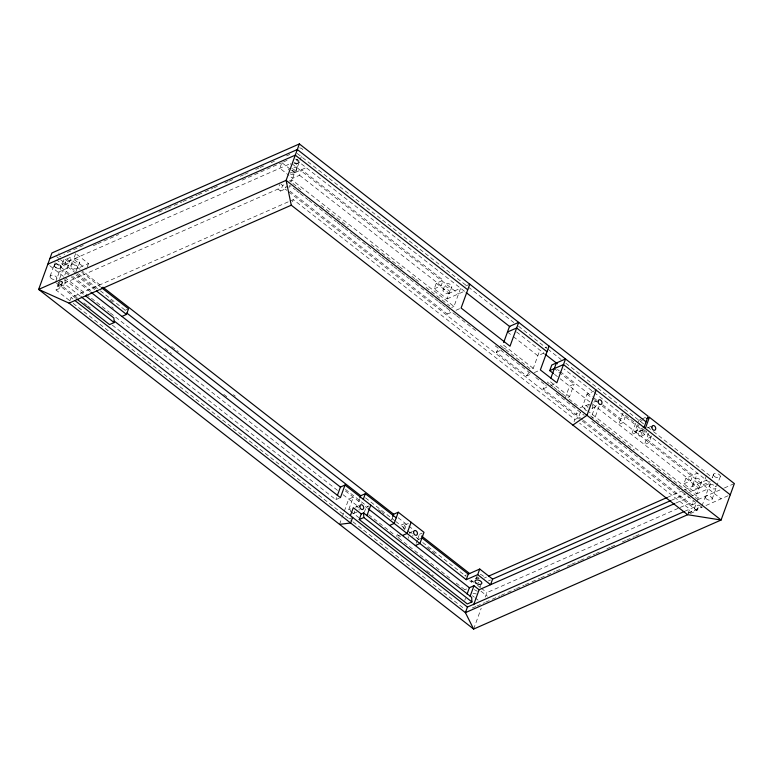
<?xml version="1.0" encoding="UTF-8"?>
<svg xmlns="http://www.w3.org/2000/svg" width="773" height="773" viewBox="0 0 773 773"><rect width="100%" height="100%" fill="white"/><g stroke="black" fill="none" stroke-linecap="round" stroke-linejoin="round"><path stroke-width="0.58" stroke-dasharray="3.87 2.9" d="M712.117 499.194L716.204 487.976L715.489 486.091L715.798 486.478M290.223 173.896A3.594 2 20 0 0 295.141 173.635L299.286 161.895L298.146 160.175L295.653 159.054M50.1 276.183L54.999 262.704M55.511 282.387L64.198 258.453M77.145 297.673L58.12 282.821L59.27 279.662M59.647 278.618L62.71 270.202L70.227 276.077M76.025 273.4L64.748 264.598L66.787 258.994L71.377 256.974L64.236 276.599M69.377 300.407L56.043 290.001L58.091 284.396L62.671 282.377L60.951 281.034M62.671 282.377L60.632 287.981L58.052 285.971L60.091 280.367M75.706 298.156L60.661 286.406L63.85 277.642M70.932 265.429L72.971 259.825M75.638 253.515L73.599 259.119L86.47 269.168M75.831 271.97L77.058 268.608L88.508 263.564L76.556 254.23M77.687 267.902A3.594 2 20 0 0 73.222 264.424A3.594 2 20 0 0 72.015 267.68A3.594 2 20 0 0 77.687 267.902L79.725 262.298A3.594 2 20 0 0 75.261 258.81A3.594 2 20 0 0 74.053 262.066A3.594 2 20 0 0 79.725 262.298M69.841 300.89L71.068 297.528L288.918 201.54M87.291 266.927L88.508 263.564M287.063 160.349L281.855 162.649L279.816 168.253L289.005 175.432M58.052 285.971L278.009 189.047L279.642 184.563M278.009 189.047L280.589 191.057L282.628 185.452L287.208 183.433M280.589 191.057L285.169 189.037L285.991 186.795M288.967 187.684L289.788 185.443L295.47 189.887M291.006 182.08L291.827 179.838L453.983 306.456L460.611 288.232L449.152 293.286L447.113 298.89L434.242 288.841L436.281 283.237L443.161 280.203L301.596 169.664L299.557 175.268L292.677 178.302L289.923 176.147M292.677 178.302L294.726 172.698L306.176 167.644M290.426 172.253A3.594 2 20 0 0 295.354 171.993L297.392 166.379A3.594 2 20 0 0 293.817 163.016M300.059 160.117L302.098 154.513M292.503 201.84L293.315 199.598L574.899 419.468L578.33 417.951L580.378 412.347L575.788 414.367L578.272 410.589M112.336 325.153L335.84 499.677L336.603 497.57M339.531 524.355L341.927 517.775M342.333 516.673L343.927 512.286M344.323 511.195L348.72 499.126L353.3 497.107L348.71 509.726L358.817 517.62M359.522 499.087L358.701 501.329L361.455 500.121M434.242 288.841L441.122 285.807L443.161 280.203M443.035 290.107L445.074 284.503M364.257 512.412L366.17 507.156L368.914 505.948M449.78 292.581A3.594 2 20 0 0 445.325 289.092A3.594 2 20 0 0 444.117 292.349A3.594 2 20 0 0 449.78 292.581L451.819 286.967A3.594 2 20 0 0 447.364 283.488A3.594 2 20 0 0 446.156 286.744A3.594 2 20 0 0 451.819 286.967M392.858 516.48L391.631 519.842L394.385 518.625M396.588 536.51L397.409 534.269M449.78 578.049L397.882 537.515L398.694 535.274M403.216 528.887L405.255 523.282L400.675 525.302L395.921 521.591M404.501 529.891L406.54 524.287M416.145 543.303L417.372 539.94M417.778 538.82L419.005 535.457M533.254 368.354L502.885 344.642L500.595 345.647L530.964 369.368L533.254 368.354L539.883 350.14M464.786 600.36L465.559 598.263M469.704 580.803L471.424 582.146L472.641 578.784M475.849 578.726L476.661 576.484M476.41 579.006L477.231 576.764M479.946 587.403L480.758 585.161M473.636 629.067L481.221 608.225M485.26 597.114L486.893 592.63L679.119 507.929M564.966 398.713L569.556 386.104L574.136 384.084L554.318 368.605M577.363 405.603L567.256 397.699L569.546 396.694L574.136 384.084M574.078 421.71L574.899 419.468M580.127 407.748L582.417 406.743L587.007 394.133L596.167 390.094M599.114 406.279L595.287 416.792L590.698 418.811L595.297 406.202L599.877 404.182M635.667 423.324L631.58 434.532L645.329 428.474M636.169 432.513L639.435 423.546M651.484 435.837L649.04 442.562L644.45 444.581L648.537 433.373L643.02 429.063M685.951 478.187L698.821 488.236L696.782 493.841L683.912 483.792L685.951 478.187L697.41 473.134L695.362 478.738M683.912 483.792L690.782 480.758L692.821 475.153L646.499 438.977L651.079 436.958M692.695 485.058L694.734 479.444M688.057 513.591L689.69 509.107L579.644 423.169M699.449 487.521A3.594 2 20 0 0 694.985 484.043A3.594 2 20 0 0 693.777 487.299A3.594 2 20 0 0 699.449 487.521L701.488 481.917A3.594 2 20 0 0 697.033 478.439A3.594 2 20 0 0 695.826 481.695A3.594 2 20 0 0 701.488 481.917M694.415 508.595L696.454 502.991L653.639 469.559M696.86 501.87L698.492 497.387L589.074 411.941M705.131 479.163L706.348 475.801M690.376 513.514L696.985 510.605L699.034 505.001L701.604 507.011L688.385 512.837M701.99 505.938L711.498 479.82M712.242 477.888L713.469 474.525M720.33 476.593L715.759 488.536M289.943 191.163L447.354 314.08L449.828 310.302M495.203 345.84L531.215 373.958L526.635 375.978L496.256 352.266L499.976 346.594M526.635 375.978L530.346 370.306M582.456 419.565L543.1 388.848L545.583 385.06M583.402 420.309L691.874 505.011L694.347 501.233M299.228 162.417L296.938 163.432L293.556 162.195A3.594 2 20 0 0 299.141 162.601A3.594 2 20 0 0 295.547 159.025M710.435 484.71L709.392 485.734C709.701 488.468 713.952 489.995 716.04 488.285M67.328 252.471L83.851 245.186M158.755 212.179L166.466 208.787M167.567 208.295L173.075 205.869M174.176 205.386L181.887 201.985M182.988 201.502L188.496 199.076M189.598 198.593L197.308 195.192M198.41 194.709L203.917 192.284M205.019 191.791L212.73 188.399M213.831 187.916L219.339 185.481M224.846 183.056L228.151 181.597M229.252 181.114L234.76 178.689M240.268 176.263L243.572 174.804M244.674 174.321L250.181 171.896M255.689 169.471L258.994 168.012M260.095 167.528L265.603 165.093M271.11 162.668L274.415 161.219M286.541 155.875L289.846 154.416M93.282 245.737L96.596 244.278M97.698 243.795L118.646 234.557M242.152 180.138L280.754 163.132M62.149 264.163L291.266 163.209M64.748 264.598L69.328 262.578L65.038 259.226M58.13 272.222L67.29 268.183L56.999 260.143M58.12 282.821L64.99 279.787L83.803 294.474M291.827 179.838L289.537 180.843L297.122 186.766M60.661 286.406L65.241 284.387L80.295 296.136M285.198 187.462L287.952 186.254M56.043 290.001L60.632 287.981M290.02 201.057L293.315 199.598M124.868 310.417L128.531 308.804M465.704 285.991L469.771 284.193M447.113 298.89L465.694 290.696M451.683 307.461L453.983 306.456M447.354 314.08L451.934 312.06M456.012 310.263L461.104 308.021M496.256 352.266L500.846 350.246M501.861 349.802L507.967 347.106M544.975 347.889L547.013 347M543.95 353.048L537.844 355.744L513.166 336.477M534.269 372.615L539.361 370.373M543.1 388.848L547.69 386.829M550.743 385.476L556.85 382.79M335.84 499.677L340.42 497.657M348.71 509.726L350.546 508.914M355.976 506.943L358.73 505.726M585.432 405.825L589.094 404.211M593.761 402.163L596.814 400.82M353.638 513.456L358.218 511.436M592.089 408.357L598.205 405.67M349.212 518.915L352.643 517.398M641.001 419.401L638.962 420.299L634.884 431.508L644.044 427.469M642.015 418.956L646.093 417.159M408.376 523.476L401.96 526.307L406.675 529.988M640.247 421.304L642.286 420.406M397.506 536.104L401.177 534.491M397.882 537.515L400.627 536.307M409.729 532.713L412.482 531.505M638.856 431.749L643.436 429.74A2.512 1.807 66.2 0 0 643.928 433.895A2.512 1.807 66.2 0 0 646.557 432.175M647.513 427.942L652.605 425.701M641.261 436.156L647.88 433.238M419.41 534.336L422.164 533.119M418.29 539.535L421.952 537.921M464.612 575.711L466.448 574.899M471.424 582.146L473.25 581.335M484.294 578.049L486.497 577.083M667.147 497.483L683.68 490.198M684.781 489.715L710.116 478.545M464.795 589.77L466.631 588.958M703.092 484.768L710.213 481.627M488.439 580.929L490.526 580.011M671.254 500.382L685.583 494.063M686.685 493.58L710.271 483.183L563.913 368.905M675.824 503.068L689.062 497.242M690.163 496.749L708.232 488.787M698.492 497.387L696.202 498.392L648.634 461.249M680.221 507.436L693.478 501.6M697.893 499.648L723.306 488.459M724.407 487.966L734.35 483.589M691.874 505.011L696.454 502.991M684.714 511.311L699.034 505.001M475.781 606.515L472.477 607.974L470.767 606.631M476.883 606.032L484.594 602.631M485.695 602.148L491.203 599.722M492.304 599.23L500.015 595.838M501.117 595.355L506.624 592.92M507.726 592.437L515.436 589.036M516.538 588.553L524.249 585.161M525.35 584.668L530.858 582.243M531.959 581.76L539.67 578.359M540.771 577.875L546.289 575.45M547.39 574.967L555.101 571.566M556.202 571.083L561.71 568.657M567.218 566.223L570.522 564.773M571.624 564.29L579.335 560.889M580.436 560.406L585.944 557.971M587.045 557.488L594.756 554.096M595.857 553.603L601.365 551.178M606.873 548.753L610.177 547.294M611.279 546.811L616.786 544.385M622.294 541.96L625.599 540.501M626.7 540.018L634.411 536.617M635.512 536.133L641.02 533.708M688.289 513.301L702.377 507.088M705.962 505.513L728.06 495.773M710.02 484.874L712.262 484.574L715.073 485.734M476.419 593.973L472.979 593.268M474.332 589.635L477.405 591.316M297.247 153.479L467.385 286.329M468.332 287.063L513.774 322.544M518.509 326.245L546.907 348.42M547.854 349.164L561.111 359.513M565.846 363.204L643.928 424.174M647.6 427.044L652.499 430.87M653.446 431.605L712.32 477.579M633.831 421.884L622.796 413.275L618.719 424.483L623.299 422.464L625.338 416.86L620.758 418.879L602.805 404.859M296.069 159.75L465.317 291.904M516.528 331.897L544.076 353.406M557.449 369.446L559.333 370.924M560.28 371.658L592.408 396.742M593.355 397.486L597.133 400.433M292.223 163.944L458.573 293.837M507.475 332.023L512.219 335.733M587.007 394.133L593.664 399.332M594.36 399.873L598.959 403.458M602.225 406.018L721.103 498.836M299.557 175.268L441.122 285.807M554.463 374.316L559.188 378.007M560.125 378.741L690.782 480.758M281.855 162.649L291.044 169.828M291.962 170.543L294.726 172.698M436.281 283.237L449.152 293.286M569.546 396.694L549.729 381.215L547.439 382.229L549.323 383.698M582.417 406.743L588.127 411.197M298.069 187.51L300.91 189.733M320.824 205.28L348.323 226.76M371.088 244.529L398.588 265.999M399.535 266.743L402.375 268.965M411.864 276.367L414.705 278.589M415.652 279.324L418.502 281.546M426.087 287.469L449.789 305.982M550.27 384.442L553.101 386.645M554.038 387.389L556.869 389.602M557.816 390.336L560.647 392.549M561.594 393.283L565.363 396.23M590.591 415.922L634.362 450.099M296.426 190.631L299.267 192.844M300.214 193.588L307.799 199.511M308.746 200.255L323.926 212.102M324.873 212.836L327.713 215.058M328.66 215.802L336.245 221.725M337.202 222.469L340.043 224.692M340.99 225.426L343.84 227.649M344.787 228.393L352.372 234.316M353.319 235.05L356.16 237.272M357.116 238.016L372.286 249.863M373.233 250.607L380.818 256.53M381.765 257.264L384.616 259.486M385.563 260.23L393.148 266.154M394.095 266.898L396.936 269.11M397.882 269.854L400.733 272.077M401.68 272.821L405.477 275.777M406.424 276.521L409.265 278.744M410.212 279.478L425.392 291.324M426.338 292.068L429.179 294.291M430.126 295.035L433.924 297.991M434.87 298.736L437.711 300.958M438.658 301.692L441.509 303.915M442.456 304.659L445.296 306.881M446.253 307.615L450.041 310.582M452.881 312.794L455.703 314.998M456.64 315.732L477.328 331.888M535.786 377.533L546.772 386.114M556.096 393.389L584.185 415.323M591.789 421.266L643.175 461.384M280.908 184.109L282.628 185.452M285.169 189.037L286.889 190.38M288.696 191.791L581.19 420.183M582.137 420.927L696.985 510.605M66.787 258.994L80.092 269.381M81.049 270.125L101.002 285.701M398.124 517.717L413.14 529.437M81.735 272.26L100.451 286.88M56.661 256.684L59.511 258.907M60.468 259.651L77.571 273.004M78.517 273.748L99.427 290.078M100.374 290.812L126.038 310.852M171.654 346.468L178.302 351.667M233.417 394.703L235.321 396.182M365.513 497.841L394.974 520.847M407.622 530.722L412.338 534.414M416.116 537.361L418.947 539.564M422.725 542.52L466.138 576.416M470.854 580.098L473.685 582.311M477.463 585.258L480.294 587.47M481.231 588.205L486.893 592.63M76.962 274.135L95.755 288.812M109.853 299.818L114.549 303.489M378.528 509.61L381.34 511.803M382.268 512.538L384.142 513.997M426.822 547.323L436.281 554.705M75.947 274.946L94.673 289.566M480.951 591.19L487.386 596.215M55.579 263.033L71.725 275.642M72.681 276.386L90.731 290.484M111.641 306.813L113.544 308.292M164.862 348.362L171.509 353.561M223.774 394.375L228.528 398.085M283.643 441.122L285.546 442.6M345.415 489.348L368.219 507.156M71.164 276.811L89.958 291.479M345.386 490.932L361.571 503.571M365.329 506.499L367.214 507.977M49.704 265.651L63.821 276.676M64.777 277.41L109.408 312.263M110.355 313.007L337.675 490.507M343.019 494.681L358.575 506.827M368.702 514.731L393.737 534.288M456.234 583.084L466.776 591.306M472.38 595.693L474.322 597.21M475.231 597.915L478.101 600.157M83.803 302.871L86.653 305.093M87.6 305.837L90.46 308.069M426.735 570.648L433.392 575.846M56.371 283.053L58.091 284.396M71.068 297.528L72.971 299.016M73.184 303.383L352.053 521.137M353.01 521.881L465.017 609.346M64.99 279.787L65.241 284.387M355.628 507.272A2.512 1.807 66.2 0 1 358.498 507.822M359.039 509.001A2.512 1.807 66.2 0 1 359.078 510.228M586.707 410.589A2.512 1.807 66.2 0 1 584.456 408.308A2.512 1.807 66.2 0 1 585.576 405.786A2.512 1.807 66.2 0 1 588.031 407.642M592.331 405.023A2.512 1.807 66.2 0 1 592.717 407.506A2.512 1.807 66.2 0 1 591.171 408.559M588.997 406.076A2.512 1.807 66.2 0 1 589.335 404.298M291.566 170.263A3.594 2 20 0 1 295.141 173.635M60.941 256.849A3.594 2 20 0 1 59.347 255.979M58.564 253.293A3.594 2 20 0 1 59.067 252.964M63.937 253.959A3.594 2 20 0 1 64.526 254.52M299.624 147.817A3.594 2 20 0 1 303.055 151.605M297.392 166.379A3.594 2 20 0 1 292.465 166.639M290.571 164.436A3.594 2 20 0 1 290.938 163.47M291.779 168.62A3.594 2 20 0 1 295.354 171.993M288.532 170.05A3.594 2 20 0 1 288.899 169.074M646.16 430.938A2.512 1.807 66.2 0 1 646.421 431.537M409.13 533.505A2.512 1.807 66.2 0 1 412.453 533.921M412.85 535.148A2.512 1.807 66.2 0 1 412.734 536.317M478.902 578.088A3.594 2 20 0 1 477.569 577.054M480.246 574.465A3.594 2 20 0 1 483.714 576.726M478.806 582.697A3.594 2 20 0 1 477.907 582.436M475.53 578.88A3.594 2 20 0 1 479.308 578.677M408.134 536.539A2.512 1.807 66.2 0 1 408.154 538.337M354.449 511.021A2.512 1.807 66.2 0 1 352.681 513.523M350.749 511.291A2.512 1.807 66.2 0 1 350.71 510.074M54.178 264.975C54.11 267.864 59.173 269.709 60.941 267.4C61.019 264.511 55.946 262.665 54.178 264.975M50.622 277.874A3.594 2 20 0 0 56.574 279.063A3.594 2 20 0 0 53.24 275.256A3.594 2 20 0 0 50.622 277.874M55.27 267.197A3.594 2 20 0 0 60.941 267.419A3.594 2 20 0 0 56.477 263.941A3.594 2 20 0 0 55.27 267.197M638.131 433.102A2.512 1.807 66.2 0 0 640.827 436.339A2.512 1.807 66.2 0 0 641.213 432.426A2.512 1.807 66.2 0 0 638.131 433.102M714.233 476.236A3.594 2 20 0 0 720.117 477.076A3.594 2 20 0 0 716.349 473.366A3.594 2 20 0 0 714.233 476.236M705.884 498.469A3.594 2 20 0 0 711.836 499.638A3.594 2 20 0 0 708.483 495.841A3.594 2 20 0 0 705.884 498.469"/><path stroke-width="1.16" d="M121.912 316.428L126.492 314.408L128.531 308.804L101.389 287.614M644.044 427.469L648.122 416.261L299.364 143.933L286.107 180.37L291.276 205.203L687.651 514.712L721.083 520.026L734.35 483.589L649.417 417.265L646.354 418.608M337.366 495.474L340.429 487.058L345.009 485.038L466.245 579.702L477.695 574.658L479.733 569.044L492.604 579.093L670.52 500.701M345.009 485.038L340.42 497.657L114.452 321.21M350.43 515.552L353.29 507.706L361.561 514.161M352.643 517.398L350.604 523.012L339.531 524.355M359.928 497.967L360.749 495.725L365.329 493.705L396.211 517.823M363.291 499.31L365.329 493.705M359.232 519.543L361.271 513.939L363.561 512.924L471.665 597.336L471.916 601.935L467.336 603.955L359.232 519.543L363.812 517.524L471.916 601.935M366.924 515.649L370.75 505.136M469.771 284.193L461.104 308.021L510.006 346.207L518.683 322.38L509.513 326.419L503.648 342.536M392.858 516.48L393.67 514.238L398.25 512.219L423.991 532.317L419.913 543.525L415.333 545.545M398.25 512.219L394.172 523.427L389.592 525.447M411.12 522.268L407.042 533.476L402.462 535.496M549.052 346.101L540.375 369.919L556.85 382.79L565.527 358.962L551.777 365.02L549.738 370.625L553.516 373.572M466.245 579.702L468.283 574.097L479.733 569.044M467.085 594.06L469.385 587.751L473.965 585.731L479.115 589.751L674.723 503.552M470.139 596.244L473.965 585.731M684.192 511.533L467.443 607.037L465.404 612.641L473.636 629.067L721.083 520.026L286.107 180.37L38.65 289.411L473.636 629.067M550.878 378.065L556.357 363.001M473.646 604.757L479.115 589.751M492.604 579.093L490.565 584.707L477.695 574.658M596.167 390.094L586.987 415.314L572.861 425.073M645.329 428.474L649.417 417.265M299.364 143.933L51.917 252.974L38.65 289.411L69.029 303.132L465.404 612.641L687.651 514.712M49.868 258.578L297.325 149.537L646.083 421.865M47.829 264.182L295.286 155.151L467.733 289.798M69.029 303.132L291.276 205.203M85.687 295.943L113.892 317.974L114.143 322.573L109.563 324.592L76.653 298.89M507.475 332.023L516.635 327.984L547.013 351.705M549.738 370.625L563.478 364.566L730.272 494.797M488.7 576.107L667.147 497.483M466.196 292.6L509.88 326.708M545.023 354.15L557.372 363.793M102.896 287.189L393.67 514.238M421.623 536.056L469.694 573.595M421.952 537.921L468.283 574.097M126.801 313.055L360.749 495.725M96.538 291.025L126.492 314.408M90.895 292.213L340.632 487.222M368.161 508.721L469.385 587.751M81.233 296.871L114.143 322.573M74.875 300.504L467.443 607.037M363.561 512.924L363.812 517.524M359.841 506.267A2.512 1.807 66.2 0 0 362.537 509.504A2.512 1.807 66.2 0 0 362.924 505.59A2.512 1.807 66.2 0 0 359.841 506.267M413.594 532.046A2.512 1.807 66.2 0 0 416.289 535.274A2.512 1.807 66.2 0 0 416.676 531.36A2.512 1.807 66.2 0 0 413.594 532.046M476.11 583.209A3.594 2 20 0 0 481.782 583.441A3.594 2 20 0 0 477.318 579.953A3.594 2 20 0 0 476.11 583.209M651.881 427.044A2.512 1.807 66.2 0 0 654.576 430.281A2.512 1.807 66.2 0 0 654.963 426.367A2.512 1.807 66.2 0 0 651.881 427.044M598.128 401.274A2.512 1.807 66.2 0 0 600.824 404.501A2.512 1.807 66.2 0 0 601.21 400.588A2.512 1.807 66.2 0 0 598.128 401.274"/></g></svg>
